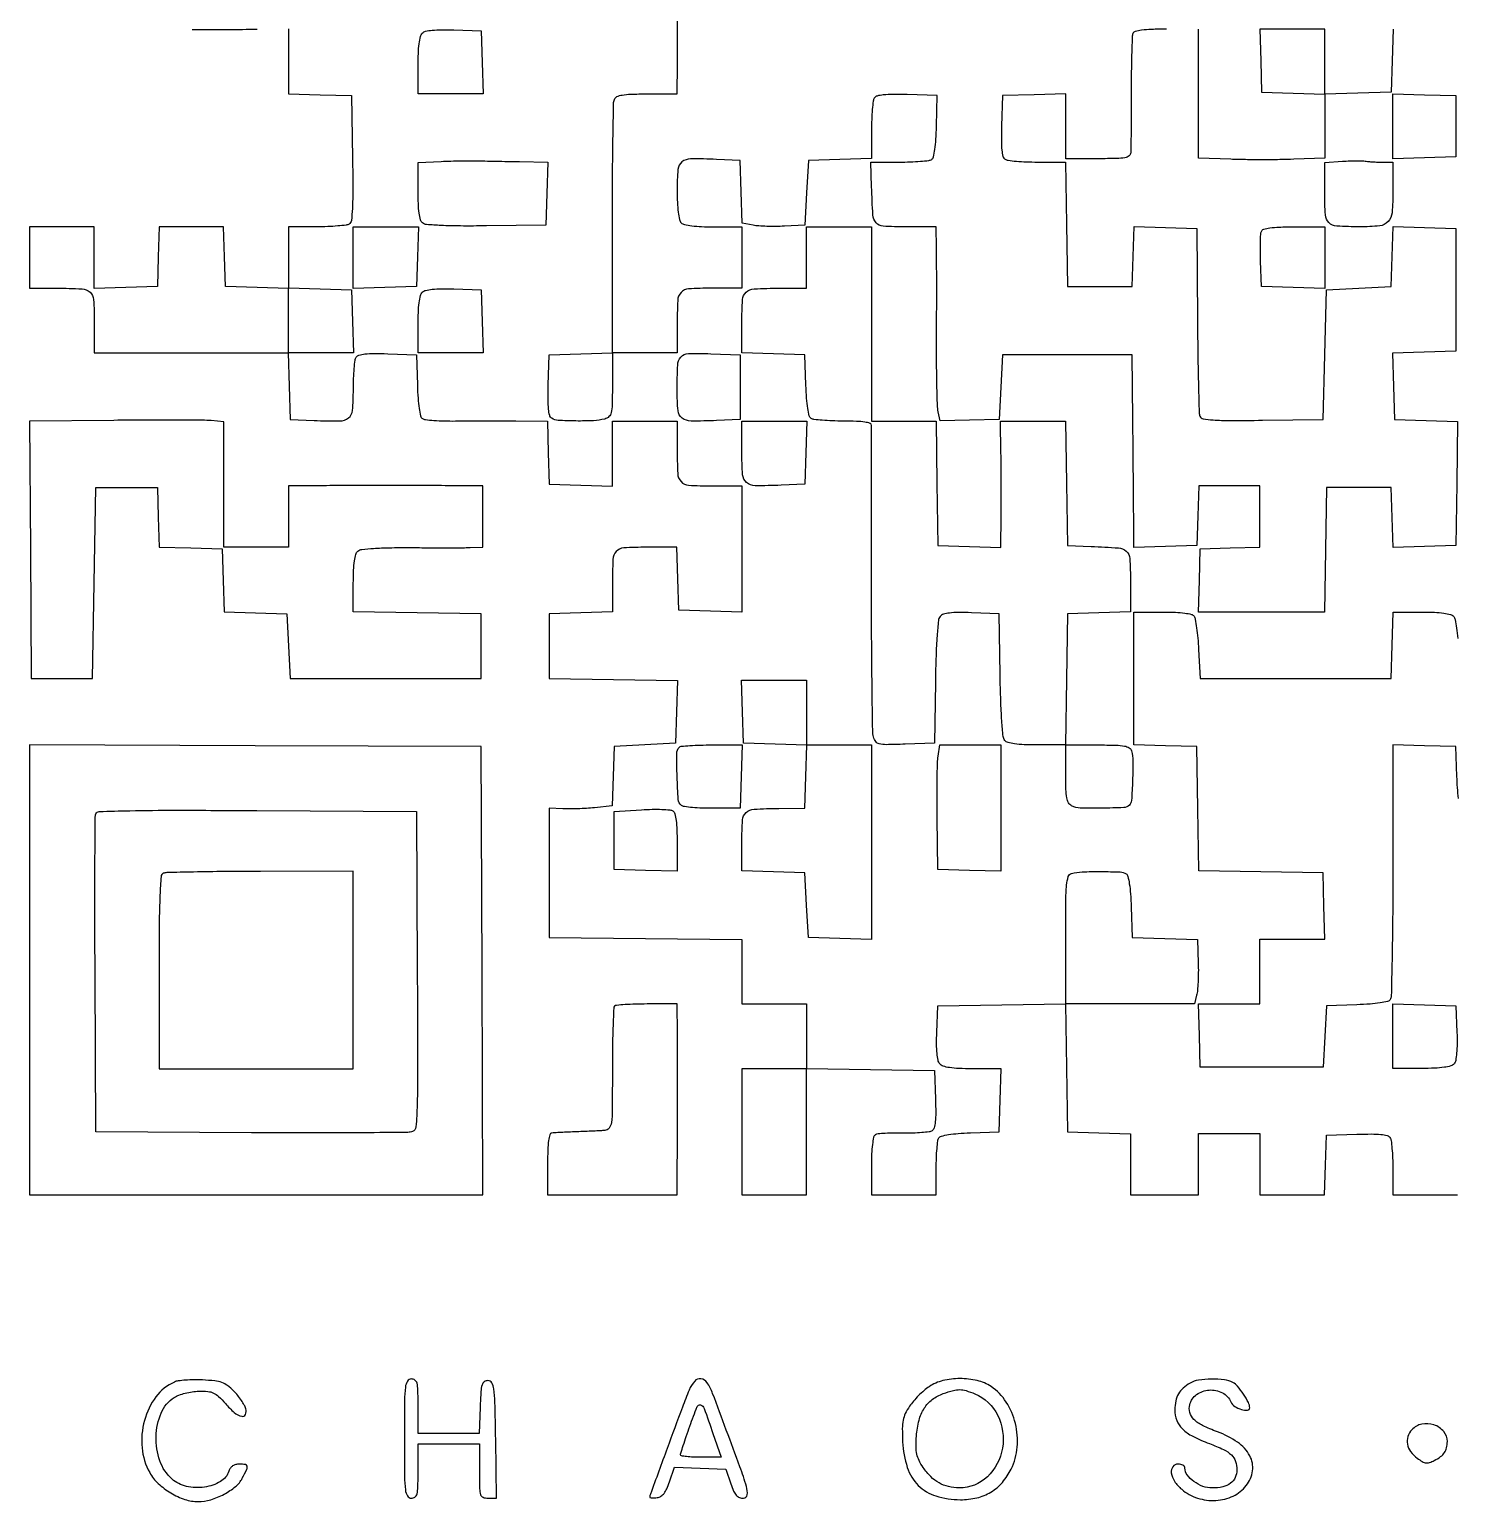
# Model space of a CAD drawing. Extents: x 156 to 936, y 100 to 969.
# Drawn here: x 156 to 575, y 100 to 531.9 of the extents above; entities that cross this region are included whole.
import ezdxf

# ---------------------------------------------------------------- set-up
doc = ezdxf.new("R2010")
doc.units = 0

msp = doc.modelspace()

# ---------------------------------------------------------------- linework, layer by layer
for points in [[(489.606989, 532, 0.00744), (485.167848, 531.93394, 0.024949), (482.26902, 531.702566, 0.034749), (480.395588, 531.324744, 0.238344), (479.719744, 530.712047, 0.082469), (479.521177, 529.741673, 0.001967), (479.366804, 525.113579, 0.004266), (479.253182, 519.671931, 0.002879), (479.212279, 513.462047, -0.000571), (479.199977, 507.219479, -0.000813), (479.1737, 501.674789, -0.000446), (479.139669, 496.985573, -0.012166), (479.099524, 495.75, -0.220663), (478.606983, 494.829187, -0.11676), (477.395625, 494.298672, -0.040253), (474.941252, 494.052766, -0.004849), (469.5, 494), (460, 494), (460, 503.537526), (460, 513.075052), (450.75, 512.787526), (441.5, 512.5), (441.208654, 503.58457, 0.007874), (441.136581, 499.325344, 0.025891), (441.278743, 496.518036, 0.03736), (441.608404, 494.675579, 0.190691), (442.208654, 493.849883, 0.110361), (443.105981, 493.526888, 0.009558), (445.537478, 493.266784, 0.012216), (448.482099, 493.080963, 0.009183), (451.727441, 493.015313), (459.954883, 493), (460.227441, 474.75), (460.5, 456.5), (470, 456.5), (479.5, 456.5), (479.789473, 465.287003), (480.078945, 474.074007), (489.289473, 473.787003), (498.5, 473.5), (498.672899, 446.672112, 0.001849), (498.778224, 436.28795, 0.002852), (498.953694, 427.311393, 0.000916), (499.16408, 419.544558, 0.084575), (499.385999, 418.436485, 0.265636), (500.300419, 417.68927, 0.025496), (503.266907, 417.347068, 0.01645), (508.252525, 417.192606, 0.00283), (517.7131, 417.264373), (535.5, 417.5), (536, 436.5), (536.5, 455.5), (546, 456), (555.5, 456.5), (555.789473, 465.287003), (556.078945, 474.074007), (565.289473, 473.787003), (574.5, 473.5), (574.5, 455.5), (574.5, 437.5), (565.214246, 437.212001), (555.928493, 436.924002), (556.214246, 427.212001), (556.5, 417.5), (565.723267, 417.212828), (574.946534, 416.925656), (574.723267, 398.712828), (574.5, 380.5), (565.289473, 380.212997), (556.078945, 379.925993), (555.789473, 388.712997), (555.5, 397.5), (546, 397.5), (536.5, 397.5), (536.227441, 379.25), (535.954883, 361), (517.439916, 361), (498.924948, 361), (499.212474, 370.25), (499.5, 379.5), (508.25, 379.788933), (517, 380.077866), (517, 389.038933), (517, 398), (508.038933, 398), (499.077866, 398), (498.788933, 389.25), (498.5, 380.5), (489.25, 380.212474), (480, 379.924948), (479.950772, 389.212474, 0.000678), (479.918631, 394.04105, 0.000206), (479.857028, 401.353039, 0.000207), (479.781246, 409.544585, 0.000226), (479.700772, 417.5), (479.5, 436.5), (460.5, 436.5), (441.5, 436.5), (441, 427), (440.5, 417.5), (431.822892, 417.279883), (423.145784, 417.059767), (422.592243, 419.779883, -0.042542), (422.376266, 421.637845, -0.002405), (422.226342, 427.429091, -0.003675), (422.131607, 434.332322, -0.002686), (422.123935, 442, 0.000611), (422.14889, 449.923913, 0.00067), (422.153409, 457.607813, 0.000624), (422.140264, 464.178764, 0.003371), (422.104584, 467.75), (422, 474), (413.108408, 474, -0.014141), (406.445583, 474.188475, -0.204626), (404.375032, 475.214946, -0.162814), (403.441703, 477.524293, -0.008223), (403.072603, 485.75), (402.866673, 493), (411.183336, 493.015313, 0.008353), (414.455082, 493.075999, 0.011339), (417.40436, 493.247036, 0.008412), (419.84312, 493.485395, 0.113526), (420.682571, 493.782656, 0.198516), (421.204149, 494.525055, 0.019395), (421.608492, 496.725599, 0.019929), (421.91648, 499.702776, 0.009731), (422.083552, 503.517344), (422.301961, 512.5), (413.485551, 512.791346, 0.007996), (409.27832, 512.863051, 0.026121), (406.498483, 512.720652, 0.037704), (404.672129, 512.390608, 0.190065), (403.849883, 511.791346, 0.110303), (403.526902, 510.894378, 0.00958), (403.266784, 508.466919, 0.012233), (403.080964, 505.527132, 0.009199), (403.015313, 502.287526), (403, 494.075052), (393.75, 493.787526), (384.5, 493.5), (384, 484), (383.5, 474.5), (377.5, 474.189182, -0.01107), (374.967232, 474.114145, -0.009693), (372.318687, 474.145678, -0.009789), (369.927266, 474.26743, -0.028489), (368.287018, 474.477551), (365.074036, 475.076737), (364.787018, 484.288368), (364.5, 493.5), (357.520917, 493.800912, 0.01198), (349.947407, 493.945821, 0.16774), (347.41302, 493.057255, 0.208391), (346.245842, 490.870585, 0.019851), (346, 484.680948, 0.011122), (346.078287, 481.161864, 0.020356), (346.322455, 478.302742, 0.021112), (346.689713, 476.13883, 0.144765), (347.2, 475.2, 0.144849), (348.139671, 474.689458, 0.021091), (350.306878, 474.322289, 0.020332), (353.171507, 474.07823, 0.011084), (356.7, 474), (365, 474), (365, 465), (365, 456), (356.106989, 456, 0.014768), (349.349521, 455.800362, 0.195511), (347.14255, 454.747254, 0.175208), (346.170753, 452.400012, 0.01141), (346, 444.918213), (346, 437), (336.5, 437), (327, 437), (327, 427.616631, -0.004454), (326.948046, 421.783877, -0.050992), (326.673988, 419.505489, -0.149036), (326.006151, 418.332297, -0.124529), (324.75, 417.630286, -0.054406), (321.512121, 417.130553, -0.01464), (316.304953, 417.051666, -0.010795), (311.112637, 417.237201, -0.127697), (309.208654, 417.849883, -0.190691), (308.608404, 418.675579, -0.03736), (308.278743, 420.518036, -0.025891), (308.136581, 423.325344, -0.007874), (308.208654, 427.58457), (308.5, 436.5), (317.75, 436.787526), (327, 437.075052), (327, 473.455738, -0.001559), (327.043843, 487.51473, -0.002438), (327.178303, 499.614248, -0.000662), (327.360797, 510.155271, -0.087163), (327.606989, 511.418213, -0.192406), (328.346128, 512.217093, -0.06988), (329.845898, 512.688469, -0.034532), (332.428287, 512.937024, -0.00673), (337.106989, 513), (346, 513), (346.122144, 521.75, 0.003069), (346.153501, 525.759511, 0.001742), (346.144753, 530.612372, 0.001739), (346.101891, 535.501556, 0.00287)], [(232, 532.117209), (232, 522.59613), (232, 513.075052), (241.25, 512.787526), (250.5, 512.5), (250.773242, 494.073381, -0.003139), (250.85189, 484.874845, -0.013555), (250.716146, 479.410177, -0.01557), (250.421641, 475.873481, -0.226527), (249.773242, 474.838694, -0.110913), (248.885205, 474.51997, -0.009356), (246.450577, 474.263497, -0.012063), (243.502688, 474.080135, -0.009035), (240.25, 474.015313), (232, 474), (232, 464.962474), (232, 455.924948), (222.75, 456.212474), (213.5, 456.5), (213.211067, 465.25), (212.922134, 474), (203.5, 474), (194.077866, 474), (193.788933, 465.25), (193.5, 456.5), (184.25, 456.212474), (175, 455.924948), (175, 464.962474), (175, 474), (165.5, 474), (156, 474), (156, 465), (156, 456), (163.918213, 456, -0.01141), (171.400012, 455.829247, -0.175208), (173.747254, 454.85745, -0.195511), (174.800362, 452.650479, -0.014768), (175, 445.893011), (175, 437), (203.463788, 437), (231.927576, 437), (232.213788, 427.25), (232.5, 417.5), (239.479083, 417.199088, 0.011976), (247.044482, 417.05428, 0.166891), (249.583517, 417.939726, 0.208495), (250.756384, 420.120646, 0.020117), (251.015313, 426.269052, -0.009191), (251.081042, 429.515863, -0.012224), (251.267102, 432.462007, -0.009569), (251.527552, 434.894739, -0.110329), (251.850966, 435.793098, -0.187221), (252.659703, 436.389362, -0.039341), (254.4185, 436.721251, -0.027159), (257.085459, 436.864234, -0.008519), (261.085653, 436.793098), (269.5, 436.5), (269.792098, 427.532999, 0.009858), (269.991754, 423.71747, 0.020103), (270.327592, 420.736728, 0.019888), (270.755925, 418.535291, 0.190822), (271.292098, 417.766591, 0.119292), (272.152746, 417.455183, 0.008999), (274.642054, 417.226232, 0.012014), (277.656184, 417.076334, 0.008841), (281, 417.049645, -0.001414), (284.918146, 417.076573, -0.000779), (289.709289, 417.08848, -0.000777), (294.568067, 417.085431, -0.001247), (298.712474, 417.066053), (307.924948, 417), (308.212474, 407.75), (308.5, 398.5), (317.75, 398.212474), (327, 397.924948), (327, 407.462474), (327, 417), (336.5, 417), (346, 417), (346, 409.081787, 0.01141), (346.170753, 401.599988, 0.175208), (347.14255, 399.252746, 0.195511), (349.349521, 398.199638, 0.014768), (356.106989, 398), (365, 398), (365, 379.462474), (365, 360.924948), (355.75, 361.212474), (346.5, 361.5), (346.212474, 370.75), (345.924948, 380), (337.069463, 380, 0.014852), (330.343338, 379.800158, 0.195466), (328.140972, 378.748573, 0.175109), (327.170847, 376.405561, 0.011465), (327, 368.955738), (327, 361.075052), (317.75, 360.787526), (308.5, 360.5), (308.5, 351), (308.5, 341.5), (327.287232, 341.227798), (346.074464, 340.955596), (345.787232, 331.727798), (345.5, 322.5), (336.5, 322), (327.5, 321.5), (327.212047, 312.817214), (326.924095, 304.134429), (321.712047, 303.582482, -0.010375), (319.424335, 303.38812, -0.007396), (316.856039, 303.261623, -0.007471), (314.402208, 303.21382, -0.015789), (312.5, 303.265268), (308.5, 303.5), (308.5, 284.5), (308.5, 265.5), (336.75, 265.234427), (365, 264.968853), (365, 255.484427), (365, 246), (374.5, 246), (384, 246), (384, 236.5), (384, 227), (374.5, 227), (365, 227), (365, 208.5), (365, 190), (374.5, 190), (384, 190), (384, 208.522065), (384, 227.044131), (402.75, 226.772065), (421.5, 226.5), (421.793098, 218.085653, -0.008579), (421.863653, 214.091053, -0.027002), (421.720376, 211.414933, -0.038864), (421.388353, 209.642382, -0.183076), (420.793098, 208.817338, -0.113432), (419.921368, 208.491447, -0.012579), (417.793131, 208.263496, -0.014808), (415.211179, 208.129293, -0.011482), (412.396283, 208.131109, 0.009569), (409.591934, 208.143646, 0.012695), (407.042562, 208.041471, 0.010052), (404.936987, 207.860901, 0.112451), (404.146283, 207.590408, 0.205089), (403.650955, 206.885693, 0.020866), (403.304932, 204.824969, 0.020975), (403.073087, 202.027657, 0.010188), (403, 198.440983), (403, 190), (412.5, 190), (422, 190), (422.015313, 197.75, -0.009121), (422.07711, 200.806269, -0.012155), (422.251296, 203.57771, -0.009471), (422.494844, 205.866303, -0.110752), (422.797157, 206.706033, -0.192561), (423.533237, 207.236162, -0.02067), (425.63313, 207.666992, -0.020911), (428.460658, 208.005667, -0.010674), (432.031844, 208.206033), (440.5, 208.5), (440.787526, 217.75), (441.075052, 227), (432.659971, 227, -0.009216), (428.629964, 227.07429, -0.027852), (425.896733, 227.327985, -0.0407), (424.053907, 227.75869, -0.142737), (423.05437, 228.434488, -0.124531), (422.554045, 229.483766, -0.025784), (422.254974, 231.523339, -0.022332), (422.120193, 234.250403, -0.011351), (422.181926, 237.684488), (422.5, 245.5), (441.227854, 245.771984), (459.955708, 246.043968), (460.227854, 227.271984), (460.5, 208.5), (469.75, 208.212474), (479, 207.924948), (479, 198.962474), (479, 190), (489, 190), (499, 190), (499, 199), (499, 208), (508, 208), (517, 208), (517, 199), (517, 190), (526.461067, 190), (535.922134, 190), (536.211067, 198.75), (536.5, 207.5), (545.41543, 207.791346, -0.007874), (549.674656, 207.863419, -0.025891), (552.481964, 207.721257, -0.03736), (554.324421, 207.391596, -0.190691), (555.150117, 206.791346, -0.10844), (555.472644, 205.905885, -0.010308), (555.733216, 203.60277, -0.012782), (555.918998, 200.812394, -0.009736), (555.984687, 197.75), (556, 190), (565.5, 190), (575, 190)], [(203.75, 531.936029, 0.001497), (208.15391, 531.920323, 0.000914), (213.353125, 531.926856, 0.000916), (218.504856, 531.952183, 0.001626), (222.75, 531.994633)], [(556.075052, 532), (555.787526, 522.75), (555.5, 513.5), (545.75, 513.213788), (536, 512.927576), (536, 503.534757), (536, 494.141938), (526.955511, 493.820969, -0.005637), (522.809936, 493.720634, -0.003199), (517.790284, 493.687879, -0.003193), (512.731584, 493.719546, -0.005259), (508.455511, 493.81862), (499, 494.13724), (499, 513.06862), (499, 532)], [(575.230839, 306.245166, -0.017365), (574.788797, 312.759315), (574.5, 321.5), (565.25, 321.787526), (556, 322.075052), (555.984687, 285.287526, -0.00195), (555.923431, 271.098461, -0.003097), (555.748365, 258.951514, -0.000717), (555.514048, 248.320746, -0.136509), (555.201688, 247.292098, -0.195149), (554.447011, 246.75425, -0.020215), (552.262875, 246.326695, -0.020298), (549.292364, 245.991711, -0.009786), (545.467001, 245.792098), (536.5, 245.5), (536, 236.5), (535.5, 227.5), (517.5, 227.5), (499.5, 227.5), (499.212474, 236.75), (498.924948, 246), (507.962474, 246), (517, 246), (517, 255.5), (517, 265), (526.536212, 265), (536.072424, 265), (535.786212, 274.75), (535.5, 284.5), (517.272472, 284.772472), (499.044944, 285.044944), (498.772472, 303.272472), (498.5, 321.5), (489.25, 321.787526), (480, 322.075052), (480, 341.537526), (480, 361), (488.440983, 361, -0.009585), (492.22901, 360.92738, -0.024001), (494.983238, 360.689017, -0.029014), (496.905665, 360.314643, -0.188703), (497.690983, 359.75, -0.102535), (498.032598, 358.869389, -0.008061), (498.409226, 356.370313, -0.010698), (498.749484, 353.346792, -0.007979), (499, 350), (499.5, 341.5), (527.5, 341.5), (555.5, 341.5), (555.786212, 351.25), (556.072424, 361), (564.413767, 361, -0.009978), (568.188532, 360.924665, -0.024307), (570.959969, 360.67871, -0.03033), (572.91475, 360.287012, -0.156169), (573.833879, 359.700164, -0.126595), (574.271826, 358.772011, -0.012295), (574.682026, 356.299919, -0.014976), (575.015093, 353.281363, -0.011302)]]:
    msp.add_lwpolyline(points, format="xyb")
for points in [[(288.787526, 522.25), (289.075052, 513), (279.537526, 513), (270, 513), (270, 521.3, -0.010869), (270.078193, 524.896692, -0.021373), (270.324495, 527.746533, -0.023516), (270.70151, 529.866807, -0.141534), (271.236619, 530.836619, -0.141627), (272.215618, 531.376564, -0.030081), (274.156875, 531.694801, -0.024175), (276.863904, 531.841129, -0.010354), (280.486619, 531.786619), (288.5, 531.5)], [(299.787526, 493.135524), (308.075052, 493), (307.787526, 483.75), (307.5, 474.5), (290.059087, 474.285999, -0.004306), (282.398845, 474.257989, -0.010385), (276.733702, 474.403766, -0.008096), (272.515232, 474.668561, -0.154677), (271.309087, 475.158444, -0.155167), (270.716264, 476.082937, -0.031061), (270.321879, 478.026395, -0.024586), (270.075314, 480.791137, -0.009946), (270, 484.576755), (270, 492.90862), (276.75, 493.20431, -0.00368), (279.627465, 493.309147, -0.00305), (282.692187, 493.379514, -0.003079), (285.502171, 493.409572, -0.008287), (287.5, 493.385524, 0.00159), (289.585322, 493.332478, 0.000478), (292.759461, 493.264864, 0.000479), (296.321234, 493.195808, 0.000519)], [(552.581787, 493), (556, 493), (556, 484.535184, -0.020362), (555.740126, 478.156598, -0.167168), (554.589867, 475.529588, -0.183742), (552.123681, 474.297316, -0.02558), (546.315741, 474.013655, -0.014359), (539.545511, 474.224028, -0.180061), (537.24184, 475.241979, -0.186173), (536.203945, 477.503387, -0.015538), (536, 484.064372), (536, 492.895481), (541.25, 493.255216, -0.006904), (543.357701, 493.370423, -0.008215), (545.349025, 493.418958, -0.007256), (547.025718, 493.407937, -0.051499), (547.831787, 493.307476, 0.032608), (548.561552, 493.188428, 0.007968), (549.776462, 493.090321, 0.008131), (551.175451, 493.022586, 0.00803)], [(403, 445.5), (403, 417), (412.477441, 417), (421.954883, 417), (422.227441, 398.75), (422.5, 380.5), (431.75, 380.212474), (441, 379.924948), (441.093918, 389.212474, 0.002282), (441.117363, 393.437854, 0.001343), (441.108771, 398.488977, 0.001343), (441.073069, 403.536528, 0.002296), (441.012598, 407.75), (440.83736, 417), (450.396121, 417), (459.954883, 417), (460.227441, 398.75), (460.5, 380.5), (467.5, 380.245668, -0.009054), (475.472893, 379.811311, -0.165063), (477.784162, 378.834916, -0.199365), (478.809906, 376.713321, -0.014194), (479, 370.018474), (479, 361.075052), (469.75, 360.787526), (460.5, 360.5), (460.228407, 341.25), (459.956814, 322), (469.41102, 322, -0.005364), (474.724068, 321.942999, -0.038327), (477.280046, 321.691521, -0.095722), (478.649132, 321.167499, -0.191423), (479.326723, 320.25, -0.063414), (479.717117, 317.291205, -0.010825), (479.619702, 311.601854, -0.006215), (479.318335, 305.720851, -0.182459), (478.711053, 304.377523, -0.186673), (477.019281, 303.629771, -0.008538), (470.589419, 303.436805, -0.011172), (464.278175, 303.49624, -0.112648), (461.75, 304.158271, -0.147014), (460.852704, 305.032537, -0.080663), (460.328622, 306.488649, -0.039016), (460.065379, 308.950755, -0.00713), (460, 313.535184), (460, 322), (451.622445, 322, -0.00979), (447.787976, 322.075082, -0.024916), (445.017003, 322.32229, -0.032122), (443.081684, 322.720689, -0.153905), (442.146237, 323.323796, -0.150078), (441.652029, 324.509893, -0.006421), (441.267561, 329.0752, -0.009449), (440.958517, 334.981462, -0.004527), (440.773792, 342.573796), (440.5, 360.5), (432.403945, 360.787955, 0.009179), (428.505848, 360.854987, 0.028683), (425.888226, 360.701645, 0.042759), (424.133146, 360.343442, 0.148905), (423.177736, 359.714159, 0.148709), (422.659149, 358.478879, 0.007389), (422.270344, 354.043584, 0.009943), (421.960504, 348.178124, 0.004405), (421.773792, 340.426204), (421.5, 322.5), (412.867749, 322.212784, -0.004455), (407.319346, 322.077655, -0.06087), (405.315322, 322.291187, -0.178216), (404.280858, 322.969631, -0.098238), (403.62582, 324.354718, -0.05775), (403.379906, 326.227928, -0.000649), (403.20348, 338.953611, -0.002), (403.077545, 353.657023, -0.001301), (403.044211, 370.641933, 0.000079), (403.052365, 387.545059, 0.000126), (403.053418, 401.98388, 0.000022), (403.05058, 414.75994, 0.00716), (403.03614, 415.75, 0.310902), (402.605005, 416.339132, 0.046195), (401.097976, 416.714092, 0.02924), (398.62834, 416.944602, 0.008187), (394.75, 417.015313, -0.008591), (391.501991, 417.077158, -0.011595), (388.568616, 417.251635, -0.008743), (386.144238, 417.495093, -0.112618), (385.292098, 417.798312, -0.195149), (384.75425, 418.552989, -0.020215), (384.326695, 420.737125, -0.020298), (383.991711, 423.707636, -0.009786), (383.792098, 427.532999), (383.5, 436.5), (374.25, 436.787526), (365, 437.075052), (365, 445.930537, -0.014889), (365.20038, 452.658129, -0.195866), (366.254332, 454.860252, -0.174757), (368.602344, 455.829682, -0.011384), (376.081787, 456), (384, 456), (384, 465), (384, 474), (393.5, 474), (403, 474)], [(536, 464.962474), (536, 455.924948), (526.75, 456.212474), (517.5, 456.5), (517.203033, 463.906415, -0.007079), (517.126964, 466.841003, -0.009185), (517.144753, 469.531874, -0.007235), (517.23321, 471.773024, -0.078282), (517.421649, 472.656415, -0.228018), (518.10667, 473.302323, -0.041983), (519.847946, 473.698536, -0.027394), (522.610611, 473.934044, -0.007567), (526.968615, 474), (536, 474)], [(288.787526, 446.25), (289.075052, 437), (279.537526, 437), (270, 437), (270, 445.3, -0.010869), (270.078193, 448.896692, -0.021373), (270.324495, 451.746533, -0.023516), (270.70151, 453.866807, -0.141534), (271.236619, 454.836619, -0.141627), (272.215618, 455.376564, -0.030081), (274.156875, 455.694801, -0.024175), (276.863904, 455.841129, -0.010354), (280.486619, 455.786619), (288.5, 455.5)], [(364.5, 427), (364.5, 417.5), (357.599009, 417.179488, -0.012294), (350.073265, 417.015224, -0.162395), (347.473715, 417.890393, -0.211348), (346.267448, 420.059581, -0.022739), (346, 425.937265, -0.011002), (346.165919, 433.476929, -0.175313), (347.125397, 435.803802, -0.203636), (349.295242, 436.801078, -0.015577), (355.87125, 436.787164), (364.5, 436.5)], [(180.737992, 417.232504), (155.975984, 416.965008), (156.237992, 379.232504), (156.5, 341.5), (165.5, 341.5), (174.5, 341.5), (175, 369.5), (175.5, 397.5), (184.5, 397.5), (193.5, 397.5), (193.788393, 388.787018), (194.076786, 380.074036), (203.288393, 379.787018), (212.5, 379.5), (212.787036, 370.287036), (213.074071, 361.074071), (222.287036, 360.787036), (231.5, 360.5), (232, 351), (232.5, 341.5), (260.5, 341.5), (288.5, 341.5), (288.5, 351), (288.5, 360.5), (269.75, 360.772065), (251, 361.044131), (251, 369.399621, -0.009737), (251.075047, 373.253137, -0.025472), (251.323495, 376.009931, -0.033602), (251.727352, 377.923549, -0.151877), (252.342312, 378.869131, -0.146492), (253.500371, 379.361222, -0.010877), (256.961216, 379.670544, -0.012587), (261.574921, 379.865427, -0.005785), (267.592312, 379.898357, 0.00076), (273.192001, 379.872724, 0.000884), (278.516179, 379.865854, 0.000784), (283.021636, 379.875064, 0.005311), (285.25, 379.906781), (289, 380), (289, 389), (289, 398), (280, 398.057692, 0.000568), (275.801215, 398.079838, 0.000295), (270.559375, 398.098438, 0.000293), (265.175369, 398.11121, 0.000446), (260.5, 398.115385, 0.000446), (255.824631, 398.11121, 0.000293), (250.440625, 398.098438, 0.000295), (245.198785, 398.079838, 0.000568), (241, 398.057692), (232, 398), (232, 389), (232, 380), (222.5, 380), (213, 380), (213, 398.394965), (213, 416.789929), (209.25, 417.144965, 0.021482), (206.737115, 417.274336, 0.001353), (199.327723, 417.317131, 0.001991), (190.495976, 417.309083, 0.001477)], [(383.787526, 407.75), (383.5, 398.5), (376.520917, 398.199088, -0.012322), (368.88044, 398.058134, -0.176722), (366.372662, 398.990719, -0.202101), (365.227183, 401.267676, -0.01682), (365, 408.019052), (365, 417), (374.537526, 417), (384.075052, 417)], [(384, 331.5), (384, 322), (393.5, 322), (403, 322), (403, 293.462474), (403, 264.924948), (393.75, 265.212474), (384.5, 265.5), (384, 275), (383.5, 284.5), (374.25, 284.787526), (365, 285.075052), (365, 293.568911, -0.015987), (365.205389, 299.990786, -0.195273), (366.252898, 302.161311, -0.170672), (368.583246, 303.139382, -0.011619), (375.867694, 303.402152), (383.5, 303.5), (383.787023, 312.711984), (384.074046, 321.923969), (374.787023, 322.211984), (365.5, 322.5), (365.212474, 331.75), (364.924948, 341), (374.462474, 341), (384, 341)], [(364.787526, 312.75), (364.5, 303.5), (356.5, 303.41308, -0.011254), (353.344817, 303.449815, -0.014974), (350.482813, 303.633506, -0.01222), (348.133887, 303.913114, -0.128623), (347.25, 304.285525, -0.214403), (346.35406, 305.95004, -0.009293), (345.996179, 312.723185, -0.009686), (345.895885, 319.48438, -0.197733), (346.666667, 321.333333, -0.174822), (347.232541, 321.599219, -0.00583), (349.743315, 321.804167, -0.010438), (352.756615, 321.951668, -0.007009), (356.204192, 322), (365.075052, 322)], [(441, 303.462474), (441, 284.924948), (431.75, 285.212474), (422.5, 285.5), (422.291477, 300.5, -0.003357), (422.248488, 306.481643, -0.004163), (422.292209, 312.048437, -0.003421), (422.399751, 316.718984, -0.030995), (422.58679, 318.75), (423.090626, 322), (432.045313, 322), (441, 322)], [(269.759817, 255.860756, -0.000764), (269.87272, 227.927169, -0.00799), (269.718396, 216.469094, -0.011301), (269.378632, 209.947145, -0.290193), (268.367296, 208.58745, -0.089452), (267.032792, 208.333595, -0.000479), (253.803136, 208.219928, -0.002086), (238.709184, 208.167691, -0.00132), (221.107479, 208.226694), (175.5, 208.5), (175.239372, 254.5, -0.000997), (175.174287, 272.225103, -0.001596), (175.197198, 287.357597, -0.000282), (175.267665, 300.72814, -0.090314), (175.461789, 301.759906, -0.301449), (176.45055, 302.464468, -0.003096), (185.402033, 302.70934, -0.005599), (198.68089, 302.841585, -0.001079), (222.722417, 302.759906), (269.5, 302.5)], [(346, 293.340029), (346, 284.924948), (336.75, 285.212474), (327.5, 285.5), (327.5, 294), (327.5, 302.5), (335.5, 303, -0.010961), (338.655245, 303.127849, -0.014706), (341.517187, 303.096844, -0.011801), (343.872517, 302.946269, -0.131223), (344.75, 302.627555, -0.180567), (345.311693, 301.813815, -0.02828), (345.686945, 299.866104, -0.023686), (345.926555, 297.10043, -0.009765)], [(195.25, 284.337719, 0.286605), (194.579791, 283.416621, 0.006896), (194.265434, 277.906228, 0.008864), (194.055066, 269.647433, 0.001935), (194, 255.416667), (194, 227), (222.5, 227), (251, 227), (251, 256), (251, 285), (223.75, 284.921053, 0.001717), (213.21496, 284.854351, 0.002675), (204.1375, 284.717133, 0.000767), (196.247198, 284.543529, 0.090243)], [(477.707902, 284.201688, -0.195149), (478.24575, 283.447011, -0.020215), (478.673305, 281.262875, -0.020298), (479.008289, 278.292364, -0.009786), (479.207902, 274.467001), (479.5, 265.5), (489.110401, 265.215472), (498.720801, 264.930944), (498.89502, 258.027496, -0.009179), (498.914477, 255.196625, -0.009501), (498.829172, 252.399341, -0.009264), (498.664545, 249.982612, -0.039862), (498.426211, 248.562024), (497.783184, 246), (478.891592, 246), (460, 246), (460, 264.926676, -0.00207), (460.046591, 276.180053, -0.020442), (460.279156, 280.90716, -0.052519), (460.765264, 283.368631, -0.259411), (461.75, 284.310674, -0.05454), (464.838317, 284.766815, -0.011124), (470.370892, 284.852124, -0.007348), (476.004449, 284.730843, -0.133264)], [(327.666667, 245.333333, 0.187801), (327.396866, 244.719507, 0.001706), (327.195833, 239.623958, 0.00551), (327.048127, 233.71727, 0.003496), (327, 226.833333, -0.001595), (326.96215, 214.971414, -0.029571), (326.716687, 211.229611, -0.130304), (326.045761, 209.568092, -0.221459), (324.75, 208.873643, -0.002501), (323.50939, 208.810196, -0.000564), (321.398438, 208.71521, -0.000584), (318.96211, 208.611185, -0.000566), (316.5, 208.511733, 0.00136), (314.110966, 208.411432, 0.001703), (311.895312, 208.304809, 0.001368), (310.036514, 208.203912, 0.013266), (309.25, 208.13809, 0.300613), (308.65637, 207.644076, 0.039207), (308.288558, 205.95426, 0.026528), (308.063365, 203.244119, 0.007465), (308, 199), (308, 190), (327, 190), (346, 190), (346.047833, 198.25, 0.000501), (346.1059, 210.35919, 0.000739), (346.130502, 220.990245, 0.000847), (346.122736, 230.043055, 0.00166), (346.080423, 237.25), (346, 246), (337.166667, 246, 0.007039), (333.733476, 245.951666, 0.010477), (330.732292, 245.804167, 0.005871), (328.23216, 245.599192, 0.174709)], [(574.793771, 237.655204, -0.011775), (574.83979, 234.340168, -0.020105), (574.701783, 231.575253, -0.020788), (574.419463, 229.443131, -0.130612), (573.962822, 228.455204, -0.150903), (573.006949, 227.830956, -0.034495), (571.096122, 227.42364, -0.025707), (568.327529, 227.17476, -0.009563), (564.419052, 227.1), (556, 227.1), (556, 236.587526), (556, 246.075052), (565.25, 245.787526), (574.5, 245.5)], [(198.5, 135.089065, 0.128858), (193.088785, 130.755247, 0.093705), (189.702699, 123.787217, 0.089752), (189.008596, 115.778631, 0.104749), (191.270567, 108.5, 0.078069), (193.763057, 105.32706, 0.052698), (197.451467, 102.558963, 0.053047), (201.599666, 100.643851, 0.083633), (205.46189, 100.021962, 0.07115), (209.147112, 100.576252, 0.04866), (213.070106, 102.182375, 0.049858), (216.445109, 104.420052, 0.102467), (218.433683, 106.871757, 0.008952), (219.734295, 109.501202, 0.163505), (219.84211, 110.416142, 0.319566), (219.330699, 110.888132, 0.031689), (217.567388, 111, 0.061356), (216.489324, 110.86721, 0.084572), (215.597769, 110.475617, 0.090192), (214.926735, 109.834636, 0.080441), (214.491544, 108.973359, -0.185494), (212.029718, 105.892343, -0.097879), (207.338398, 104.260817, -0.090295), (202.020844, 104.47654, -0.12744), (197.821404, 106.631737, -0.126929), (194.232906, 111.984133, -0.091639), (193.116164, 119.115264, -0.094549), (194.62145, 125.976587, -0.147622), (198.478385, 130.577794, -0.056944), (199.814391, 131.25019, -0.025959), (201.683844, 131.829714, -0.025301), (203.73898, 132.242257, -0.031704), (205.67572, 132.405575, -0.026744), (208.328854, 132.318698, -0.088316), (210.011859, 131.866686, -0.083069), (211.49084, 130.845461, -0.02196), (213.469787, 128.75, 0.037471), (216.076191, 126.156106, 0.116258), (218.265805, 125.025593, 0.366826), (219.364288, 125.567156, 0.176431), (219.465916, 127.25, 0.056281), (219.012941, 128.317237, 0.020866), (218.150926, 129.705828, 0.020367), (217.075784, 131.155854, 0.023135), (215.928606, 132.450692, 0.038194), (214.128178, 134.039944, 0.076767), (212.463232, 134.935708, 0.058678), (210.326039, 135.420677, 0.014977), (206.780078, 135.690576, 0.014135), (204.229117, 135.73586, 0.015501), (201.757273, 135.633175, 0.015066), (199.658179, 135.416945, 0.071673)], [(266, 118.5, 0.001825), (266.040662, 107.362042, 0.026629), (266.278571, 103.4375, 0.103099), (266.868713, 101.652291, 0.267644), (268, 101, 0.157888), (269.078201, 101.349175, 0.176663), (269.6875, 102.25, 0.055952), (269.948615, 104.198839, 0.005351), (270, 109), (270, 117), (279, 117), (288, 117), (288, 109, 0.004447), (288.046487, 103.773778, 0.07207), (288.328863, 102.042514, 0.229021), (289.056543, 101.270505, 0.091422), (290.523614, 101), (293.047228, 101), (292.773614, 118.25, 0.001924), (292.558816, 129.146977, 0.026879), (292.255759, 133.059548, 0.100913), (291.637971, 134.850359, 0.265342), (290.5, 135.5, 0.157312), (289.420107, 135.151618, 0.166285), (288.776632, 134.244742, 0.056481), (288.435048, 132.309546, 0.006051), (288.207936, 127.75), (287.915871, 120), (278.957936, 120), (270, 120), (270, 128, 0.005351), (269.948615, 132.801161, 0.055952), (269.6875, 134.75, 0.176663), (269.078201, 135.650825, 0.157888), (268, 136, 0.267644), (266.868713, 135.347709, 0.103099), (266.278571, 133.5625, 0.026629), (266.040662, 129.637958, 0.001825)], [(349.541418, 132.75, 0.00982), (347.544664, 127.68873, 0.001006), (343.082719, 115.619682, 0.000159), (338.149564, 102.179843, 0.088094), (338, 101.337542, 0.348356), (338.131339, 101.171906, 0.039457), (338.637929, 101.09478, 0.034312), (339.339057, 101.092247, 0.020281), (340.171672, 101.180449, 0.105899), (341.251664, 101.583399, 0.085232), (342.1705, 102.419305, 0.060743), (342.987304, 103.778137, 0.024804), (343.768446, 105.790322), (345.193548, 110.080644), (352.76652, 109.790322), (360.339492, 109.5), (361.753079, 105.25, 0.021143), (362.575487, 103.087272, 0.07892), (363.350012, 101.860541, 0.12235), (364.267962, 101.223572, 0.091033), (365.485751, 101, 0.380074), (366.558839, 101.953435, 0.101501), (366.349286, 104.431621, 0.017017), (364.424672, 110.225773, 0.000635), (356.421057, 131.75, 0.05783), (354.817872, 134.884331, 0.212652), (352.978987, 136.045963, 0.257099), (351.148131, 135.359014, 0.078445)], [(419.92168, 133.726203, 0.030532), (418.458313, 132.604393, 0.017947), (416.845745, 131.0992, 0.017913), (415.336355, 129.472838, 0.029019), (414.18849, 127.976203, 0.036919), (412.949823, 125.825038, 0.064724), (412.305855, 123.87771, 0.047621), (412.074682, 121.449948, 0.012151), (412.171725, 117.495589, 0.065901), (413.530938, 110.045103, 0.118876), (416.75013, 104.779149, 0.122685), (421.933615, 101.662826, 0.072873), (429.097593, 100.567898, 0.060055), (433.928319, 101.119978, 0.077404), (438.057205, 102.80877, 0.078778), (441.423724, 105.644277, 0.064931), (444.014836, 109.565724, 0.092862), (445.7846, 115.984677, 0.0811), (445.241069, 122.937691, 0.082818), (442.543442, 129.228236, 0.103842), (438.102117, 133.741929, 0.088045), (434.03711, 135.513057, 0.0591), (428.991716, 136.107092, 0.059182), (423.956307, 135.504566, 0.089154)], [(496.5, 134.792183, 0.052699), (494.453797, 133.312744, 0.080927), (493.085257, 131.613407, 0.07906), (492.30691, 129.53732, 0.048038), (492.031803, 126.924314, 0.094909), (492.593388, 123.844416, 0.107321), (494.246413, 121.340155, 0.076549), (497.286659, 119.166295, 0.027764), (502.158895, 117.034591, -0.021427), (506.30603, 115.282372, -0.079832), (508.634234, 113.682933, -0.120081), (509.833647, 111.813805, -0.083065), (510.25, 109.324907, -0.110343), (509.749459, 107.08441, -0.125355), (508.353555, 105.389659, -0.102593), (506.064677, 104.345708, -0.055919), (502.983184, 104, -0.089304), (500.277446, 104.487149, -0.068412), (497.624903, 105.911815, -0.07385), (495.660201, 107.843501, -0.163031), (495, 109.814451, 0.165094), (494.846488, 110.266704, 0.095599), (494.4125, 110.651745, 0.076635), (493.764966, 110.91197, 0.057349), (493, 111, 0.234184), (491.44757, 110.230701, 0.199952), (490.980801, 108.446966, 0.113828), (491.929721, 105.966925, 0.069907), (494.029437, 103.628684, 0.096668), (498.698386, 101.03684, 0.092984), (504.065577, 100.342815, 0.096836), (509.138705, 101.637718, 0.115838), (512.984363, 104.70725, 0.134419), (514.821112, 109.060299, 0.157672), (514.019131, 113.449475, 0.119957), (510.455422, 117.413519, 0.06215), (504.5, 120.480867, -0.025538), (500.166446, 122.326055, -0.080923), (497.599989, 124.139345, -0.131288), (496.426603, 126.127732, -0.130215), (496.396345, 128.443029, -0.177005), (498.417259, 131.420661, -0.140577), (502.100361, 132.743455, -0.138018), (505.975976, 131.922169, -0.169576), (508.487128, 129.235882, 0.146406), (509.579399, 127.95608, 0.069289), (511.565538, 127.03269, 0.093063), (513.336473, 126.834871, 0.392601), (514, 127.54966, 0.123245), (513.616808, 129.080641, 0.02432), (512.152187, 131.528787, 0.025518), (510.435847, 133.839834, 0.097705), (509.055391, 134.970356, 0.094877), (506.572101, 135.74454, 0.031813), (502.76069, 135.933035, 0.031806), (498.956878, 135.636576, 0.095119)], [(433.364218, 131.62118, -0.181944), (440.052077, 125.318822, -0.155991), (441.463284, 115.696818, -0.16213), (437.036031, 107.302271, -0.194519), (428.79966, 104.014742, -0.056812), (425.61749, 104.391889, -0.070934), (422.849538, 105.475361, -0.067974), (420.407417, 107.333689, -0.046964), (418.191515, 110.014569, -0.033891), (416.978974, 112.088268, -0.06308), (416.339112, 113.924168, -0.052574), (416.113753, 116.076634, -0.017283), (416.226282, 119.263438, -0.044964), (416.96668, 123.859356, -0.078834), (418.487886, 127.388877, -0.090207), (420.853049, 129.957372, -0.077564), (424.093664, 131.693558, -0.017709), (427.045103, 132.611758, -0.068608), (428.941051, 132.858077, -0.074194), (430.757078, 132.572596, -0.022938)], [(356.515314, 119.954976), (358.880854, 113), (352.940427, 113, -0.011224), (350.662869, 113.051135, -0.018532), (348.745, 113.208667, -0.012975), (347.237126, 113.428797, -0.364996), (347, 113.710356, -0.07674), (347.077956, 114.215293, -0.001838), (347.804937, 116.484525, -0.003986), (348.690194, 119.140924, -0.002693), (349.740211, 122.156815, -0.008243), (351.876529, 127.886107, -0.396987), (352.893552, 128.366879, -0.232), (353.924427, 127.36696, -0.004215)], [(561.57463, 121.082465, 0.106981), (560.413554, 119.0659, 0.123928), (560.275129, 116.859687, 0.111788), (561.214106, 114.67897, 0.075666), (563.125122, 112.74831, 0.026629), (564.633029, 111.746913, 0.098759), (565.705229, 111.372337, 0.114483), (566.7514, 111.465435, 0.04211), (568.125122, 112.047688, 0.035978), (569.995893, 113.212738, 0.083698), (571.147789, 114.389135, 0.094645), (571.768094, 115.781375, 0.055834), (571.984687, 117.595012, 0.178067), (570.913938, 120.573281, 0.138365), (568.04734, 122.527032, 0.132339), (564.478544, 122.741806, 0.159377)]]:
    msp.add_lwpolyline(points, format="xyb", close=True)
for points in [[(517.212474, 522.75), (517.5, 513.5), (526.75, 513.212474), (536, 512.924948), (536, 522.462474), (536, 532), (526.462474, 532), (516.924948, 532)], [(574.5, 503.5), (574.5, 494.5), (565.25, 494.212474), (556, 493.924948), (556, 503.5), (556, 513.075052), (565.25, 512.787526), (574.5, 512.5)], [(269.788933, 465.25), (269.5, 456.5), (260.25, 456.212474), (251, 455.924948), (251, 464.962474), (251, 474), (260.538933, 474), (270.077866, 474)], [(250.787526, 446.25), (251.075052, 437), (241.537526, 437), (232, 437), (232, 446.537526), (232, 456.075052), (241.25, 455.787526), (250.5, 455.5)], [(156, 256.007138), (156, 190), (222.50719, 190), (289.014379, 190), (288.75719, 255.75), (288.5, 321.5), (222.25, 321.757138), (156, 322.014276)]]:
    msp.add_lwpolyline(points, close=True)

doc.saveas('drawing.dxf')
